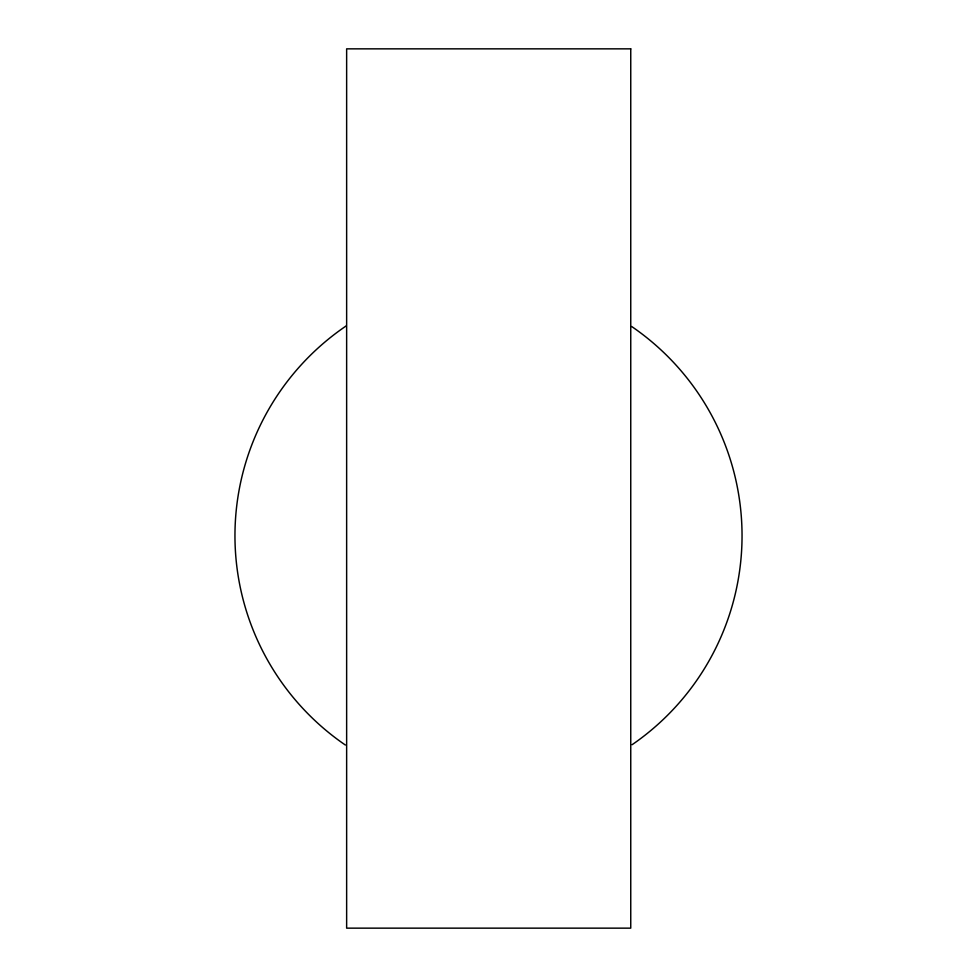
<?xml version="1.0" encoding="UTF-8"?>
<svg xmlns="http://www.w3.org/2000/svg" width="977" height="977" viewBox="0 0 977 977"><rect width="100%" height="100%" fill="white"/><g stroke="black" fill="none" stroke-linecap="round" stroke-linejoin="round"><path stroke-width="1.47" d="M631.655 326.489A253.544 253.544 0 0 1 632.082 744.718M345.345 745.011A253.544 253.544 0 0 1 346.163 325.927M630.751 48.85L346.64 48.85L346.64 928.15L630.751 928.15L630.751 48.85"/></g></svg>
